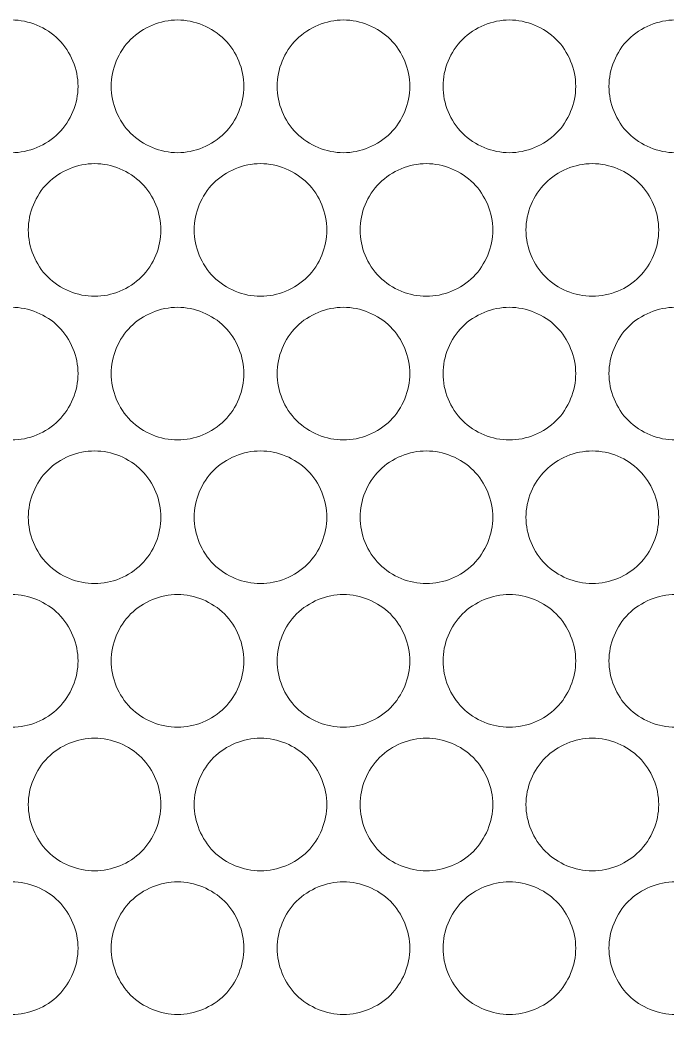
# Model space of a CAD drawing. Header units: millimetres. Extents: x 1177 to 4147, y 93 to 2194.
# Drawn here: x 1786.59 to 1815.87, y 1791.03 to 1836.25 of the extents above; entities that cross this region are included whole.
import ezdxf

# ---------------------------------------------------------------- set-up
doc = ezdxf.new("R2010")
doc.units = ezdxf.units.MM
doc.header["$LTSCALE"] = 0.1
doc.layers.get('0').update_dxf_attribs({"lineweight": 13})
doc.layers.add('标注', color=251, linetype='Continuous', lineweight=9)

msp = doc.modelspace()

# ---------------------------------------------------------------- linework, layer by layer
for radius, start, end in [(196.75, 204.56225, 43.01001), (177.334, 204.90538, 48.55999), (177.047, 204.9052, 48.6494), (168.077, 204.78787, 51.55568), (165.455, 204.70676, 52.44821), (156.5, 204.24844, 55.64881), (156.25, 204.23139, 55.74165), (155.11, 204.1505, 56.16753), (155, 204.14243, 56.20879)]:
    msp.add_arc((1812.49, 1686.895), radius, start, end)
at = {"layer": '标注'}
for points, knots in [([(1789.214, 1833.246), (1789.214, 1834.011), (1788.573, 1835.606), (1786.977, 1836.246), (1786.211, 1836.246)], [0, 0, 0, 0, 0.499864, 1, 1, 1, 1]), ([(1793.718, 1836.246), (1792.952, 1836.246), (1791.356, 1835.606), (1790.715, 1834.011), (1790.715, 1833.246)], [0, 0, 0, 0, 0.500174, 1, 1, 1, 1]), ([(1796.721, 1833.246), (1796.721, 1834.011), (1796.08, 1835.606), (1794.484, 1836.246), (1793.718, 1836.246)], [0, 0, 0, 0, 0.499819, 1, 1, 1, 1]), ([(1801.226, 1836.246), (1800.46, 1836.246), (1798.864, 1835.607), (1798.223, 1834.011), (1798.223, 1833.246)], [0, 0, 0, 0, 0.500206, 1, 1, 1, 1]), ([(1804.23, 1833.246), (1804.23, 1834.011), (1803.588, 1835.607), (1801.992, 1836.246), (1801.226, 1836.246)], [0, 0, 0, 0, 0.499789, 1, 1, 1, 1]), ([(1808.735, 1836.246), (1807.969, 1836.246), (1806.373, 1835.607), (1805.732, 1834.011), (1805.732, 1833.246)], [0, 0, 0, 0, 0.500224, 1, 1, 1, 1]), ([(1811.739, 1833.246), (1811.739, 1834.011), (1811.097, 1835.607), (1809.502, 1836.246), (1808.735, 1836.246)], [0, 0, 0, 0, 0.499775, 1, 1, 1, 1]), ([(1816.245, 1836.246), (1815.479, 1836.246), (1813.883, 1835.607), (1813.241, 1834.011), (1813.241, 1833.246)], [0, 0, 0, 0, 0.500225, 1, 1, 1, 1]), ([(1786.211, 1830.246), (1786.977, 1830.246), (1788.573, 1830.885), (1789.214, 1832.48), (1789.214, 1833.246)], [0, 0, 0, 0, 0.500136, 1, 1, 1, 1]), ([(1790.715, 1833.246), (1790.715, 1832.48), (1791.356, 1830.885), (1792.952, 1830.246), (1793.718, 1830.246)], [0, 0, 0, 0, 0.499826, 1, 1, 1, 1]), ([(1793.718, 1830.246), (1794.484, 1830.246), (1796.08, 1830.885), (1796.721, 1832.48), (1796.721, 1833.246)], [0, 0, 0, 0, 0.500181, 1, 1, 1, 1]), ([(1798.223, 1833.246), (1798.223, 1832.48), (1798.864, 1830.885), (1800.46, 1830.246), (1801.226, 1830.246)], [0, 0, 0, 0, 0.499794, 1, 1, 1, 1]), ([(1801.226, 1830.246), (1801.992, 1830.246), (1803.588, 1830.885), (1804.23, 1832.48), (1804.23, 1833.246)], [0, 0, 0, 0, 0.500211, 1, 1, 1, 1]), ([(1805.732, 1833.246), (1805.732, 1832.48), (1806.373, 1830.885), (1807.969, 1830.246), (1808.735, 1830.246)], [0, 0, 0, 0, 0.499776, 1, 1, 1, 1]), ([(1808.735, 1830.246), (1809.502, 1830.246), (1811.097, 1830.885), (1811.739, 1832.48), (1811.739, 1833.246)], [0, 0, 0, 0, 0.500225, 1, 1, 1, 1]), ([(1813.241, 1833.246), (1813.241, 1832.48), (1813.883, 1830.885), (1815.479, 1830.246), (1816.245, 1830.246)], [0, 0, 0, 0, 0.499775, 1, 1, 1, 1]), ([(1789.964, 1829.751), (1789.198, 1829.751), (1787.603, 1829.111), (1786.962, 1827.516), (1786.962, 1826.751)], [0, 0, 0, 0, 0.500151, 1, 1, 1, 1]), ([(1789.964, 1829.751), (1789.198, 1829.751), (1787.603, 1829.111), (1786.962, 1827.516), (1786.962, 1826.751)], [0, 0, 0, 0, 0.500151, 1, 1, 1, 1]), ([(1792.967, 1826.751), (1792.967, 1827.516), (1792.326, 1829.111), (1790.73, 1829.751), (1789.964, 1829.751)], [0, 0, 0, 0, 0.499839, 1, 1, 1, 1]), ([(1792.967, 1826.751), (1792.967, 1827.516), (1792.326, 1829.111), (1790.73, 1829.751), (1789.964, 1829.751)], [0, 0, 0, 0, 0.499839, 1, 1, 1, 1]), ([(1797.472, 1829.751), (1796.706, 1829.751), (1795.11, 1829.111), (1794.469, 1827.516), (1794.469, 1826.751)], [0, 0, 0, 0, 0.500192, 1, 1, 1, 1]), ([(1797.472, 1829.751), (1796.706, 1829.751), (1795.11, 1829.111), (1794.469, 1827.516), (1794.469, 1826.751)], [0, 0, 0, 0, 0.500192, 1, 1, 1, 1]), ([(1800.475, 1826.751), (1800.475, 1827.516), (1799.834, 1829.111), (1798.238, 1829.751), (1797.472, 1829.751)], [0, 0, 0, 0, 0.499802, 1, 1, 1, 1]), ([(1800.475, 1826.751), (1800.475, 1827.516), (1799.834, 1829.111), (1798.238, 1829.751), (1797.472, 1829.751)], [0, 0, 0, 0, 0.499802, 1, 1, 1, 1]), ([(1804.981, 1829.751), (1804.215, 1829.751), (1802.619, 1829.111), (1801.977, 1827.516), (1801.977, 1826.751)], [0, 0, 0, 0, 0.500217, 1, 1, 1, 1]), ([(1804.981, 1829.751), (1804.215, 1829.751), (1802.619, 1829.111), (1801.977, 1827.516), (1801.977, 1826.751)], [0, 0, 0, 0, 0.500217, 1, 1, 1, 1]), ([(1807.984, 1826.751), (1807.984, 1827.516), (1807.343, 1829.111), (1805.747, 1829.751), (1804.981, 1829.751)], [0, 0, 0, 0, 0.49978, 1, 1, 1, 1]), ([(1807.984, 1826.751), (1807.984, 1827.516), (1807.343, 1829.111), (1805.747, 1829.751), (1804.981, 1829.751)], [0, 0, 0, 0, 0.49978, 1, 1, 1, 1]), ([(1815.494, 1826.751), (1815.494, 1827.141), (1815.331, 1827.928), (1814.465, 1829.248), (1812.49, 1830.083), (1810.515, 1829.248), (1809.65, 1827.928), (1809.486, 1827.141), (1809.486, 1826.751)], [0, 0, 0, 0, 0.126186, 0.252251, 0.5, 0.747749, 0.873814, 1, 1, 1, 1]), ([(1815.494, 1826.751), (1815.494, 1827.141), (1815.331, 1827.928), (1814.465, 1829.248), (1812.49, 1830.083), (1810.515, 1829.248), (1809.65, 1827.928), (1809.486, 1827.141), (1809.486, 1826.751)], [0, 0, 0, 0, 0.126186, 0.252251, 0.5, 0.747749, 0.873814, 1, 1, 1, 1]), ([(1786.962, 1826.751), (1786.962, 1825.985), (1787.603, 1824.39), (1789.198, 1823.751), (1789.964, 1823.751)], [0, 0, 0, 0, 0.499849, 1, 1, 1, 1]), ([(1786.962, 1826.751), (1786.962, 1825.985), (1787.603, 1824.39), (1789.198, 1823.751), (1789.964, 1823.751)], [0, 0, 0, 0, 0.499849, 1, 1, 1, 1]), ([(1789.964, 1823.751), (1790.73, 1823.751), (1792.326, 1824.39), (1792.967, 1825.985), (1792.967, 1826.751)], [0, 0, 0, 0, 0.500161, 1, 1, 1, 1]), ([(1789.964, 1823.751), (1790.73, 1823.751), (1792.326, 1824.39), (1792.967, 1825.985), (1792.967, 1826.751)], [0, 0, 0, 0, 0.500161, 1, 1, 1, 1]), ([(1794.469, 1826.751), (1794.469, 1825.985), (1795.11, 1824.39), (1796.706, 1823.751), (1797.472, 1823.751)], [0, 0, 0, 0, 0.499808, 1, 1, 1, 1]), ([(1794.469, 1826.751), (1794.469, 1825.985), (1795.11, 1824.39), (1796.706, 1823.751), (1797.472, 1823.751)], [0, 0, 0, 0, 0.499808, 1, 1, 1, 1]), ([(1797.472, 1823.751), (1798.238, 1823.751), (1799.834, 1824.39), (1800.475, 1825.985), (1800.475, 1826.751)], [0, 0, 0, 0, 0.500198, 1, 1, 1, 1]), ([(1797.472, 1823.751), (1798.238, 1823.751), (1799.834, 1824.39), (1800.475, 1825.985), (1800.475, 1826.751)], [0, 0, 0, 0, 0.500198, 1, 1, 1, 1]), ([(1801.977, 1826.751), (1801.977, 1825.985), (1802.619, 1824.39), (1804.215, 1823.751), (1804.981, 1823.751)], [0, 0, 0, 0, 0.499783, 1, 1, 1, 1]), ([(1801.977, 1826.751), (1801.977, 1825.985), (1802.619, 1824.39), (1804.215, 1823.751), (1804.981, 1823.751)], [0, 0, 0, 0, 0.499783, 1, 1, 1, 1]), ([(1804.981, 1823.751), (1805.747, 1823.751), (1807.343, 1824.39), (1807.984, 1825.985), (1807.984, 1826.751)], [0, 0, 0, 0, 0.50022, 1, 1, 1, 1]), ([(1804.981, 1823.751), (1805.747, 1823.751), (1807.343, 1824.39), (1807.984, 1825.985), (1807.984, 1826.751)], [0, 0, 0, 0, 0.50022, 1, 1, 1, 1]), ([(1809.486, 1826.751), (1809.486, 1826.36), (1809.65, 1825.573), (1810.515, 1824.253), (1812.49, 1823.418), (1814.465, 1824.253), (1815.331, 1825.573), (1815.494, 1826.36), (1815.494, 1826.751)], [0, 0, 0, 0, 0.126186, 0.252251, 0.5, 0.747749, 0.873814, 1, 1, 1, 1]), ([(1809.486, 1826.751), (1809.486, 1826.36), (1809.65, 1825.573), (1810.515, 1824.253), (1812.49, 1823.418), (1814.465, 1824.253), (1815.331, 1825.573), (1815.494, 1826.36), (1815.494, 1826.751)], [0, 0, 0, 0, 0.126186, 0.252251, 0.5, 0.747749, 0.873814, 1, 1, 1, 1]), ([(1789.214, 1820.255), (1789.214, 1821.021), (1788.573, 1822.616), (1786.977, 1823.255), (1786.211, 1823.255)], [0, 0, 0, 0, 0.499864, 1, 1, 1, 1]), ([(1793.718, 1823.255), (1792.952, 1823.255), (1791.356, 1822.616), (1790.715, 1821.021), (1790.715, 1820.255)], [0, 0, 0, 0, 0.500174, 1, 1, 1, 1]), ([(1796.721, 1820.255), (1796.721, 1821.021), (1796.08, 1822.616), (1794.484, 1823.255), (1793.718, 1823.255)], [0, 0, 0, 0, 0.499819, 1, 1, 1, 1]), ([(1801.226, 1823.255), (1800.46, 1823.255), (1798.864, 1822.616), (1798.223, 1821.021), (1798.223, 1820.255)], [0, 0, 0, 0, 0.500206, 1, 1, 1, 1]), ([(1804.23, 1820.255), (1804.23, 1821.021), (1803.588, 1822.616), (1801.992, 1823.255), (1801.226, 1823.255)], [0, 0, 0, 0, 0.499789, 1, 1, 1, 1]), ([(1808.735, 1823.255), (1807.969, 1823.255), (1806.373, 1822.616), (1805.732, 1821.021), (1805.732, 1820.255)], [0, 0, 0, 0, 0.500224, 1, 1, 1, 1]), ([(1811.739, 1820.255), (1811.739, 1821.021), (1811.097, 1822.616), (1809.502, 1823.255), (1808.735, 1823.255)], [0, 0, 0, 0, 0.499775, 1, 1, 1, 1]), ([(1816.245, 1823.255), (1815.479, 1823.255), (1813.883, 1822.616), (1813.241, 1821.021), (1813.241, 1820.255)], [0, 0, 0, 0, 0.500225, 1, 1, 1, 1]), ([(1786.211, 1817.255), (1786.977, 1817.255), (1788.573, 1817.895), (1789.214, 1819.49), (1789.214, 1820.255)], [0, 0, 0, 0, 0.500136, 1, 1, 1, 1]), ([(1790.715, 1820.255), (1790.715, 1819.49), (1791.356, 1817.895), (1792.952, 1817.255), (1793.718, 1817.255)], [0, 0, 0, 0, 0.499826, 1, 1, 1, 1]), ([(1793.718, 1817.255), (1794.484, 1817.255), (1796.08, 1817.895), (1796.721, 1819.49), (1796.721, 1820.255)], [0, 0, 0, 0, 0.500181, 1, 1, 1, 1]), ([(1798.223, 1820.255), (1798.223, 1819.49), (1798.864, 1817.895), (1800.46, 1817.255), (1801.226, 1817.255)], [0, 0, 0, 0, 0.499794, 1, 1, 1, 1]), ([(1801.226, 1817.255), (1801.992, 1817.255), (1803.588, 1817.894), (1804.23, 1819.49), (1804.23, 1820.255)], [0, 0, 0, 0, 0.500211, 1, 1, 1, 1]), ([(1805.732, 1820.255), (1805.732, 1819.49), (1806.373, 1817.894), (1807.969, 1817.255), (1808.735, 1817.255)], [0, 0, 0, 0, 0.499776, 1, 1, 1, 1]), ([(1808.735, 1817.255), (1809.502, 1817.255), (1811.097, 1817.894), (1811.739, 1819.49), (1811.739, 1820.255)], [0, 0, 0, 0, 0.500225, 1, 1, 1, 1]), ([(1813.241, 1820.255), (1813.241, 1819.49), (1813.883, 1817.894), (1815.479, 1817.255), (1816.245, 1817.255)], [0, 0, 0, 0, 0.499775, 1, 1, 1, 1]), ([(1789.964, 1816.76), (1789.198, 1816.76), (1787.603, 1816.121), (1786.962, 1814.526), (1786.962, 1813.76)], [0, 0, 0, 0, 0.500151, 1, 1, 1, 1]), ([(1789.964, 1816.76), (1789.198, 1816.76), (1787.603, 1816.121), (1786.962, 1814.526), (1786.962, 1813.76)], [0, 0, 0, 0, 0.500151, 1, 1, 1, 1]), ([(1792.967, 1813.76), (1792.967, 1814.526), (1792.326, 1816.121), (1790.73, 1816.76), (1789.964, 1816.76)], [0, 0, 0, 0, 0.499839, 1, 1, 1, 1]), ([(1792.967, 1813.76), (1792.967, 1814.526), (1792.326, 1816.121), (1790.73, 1816.76), (1789.964, 1816.76)], [0, 0, 0, 0, 0.499839, 1, 1, 1, 1]), ([(1797.472, 1816.76), (1796.706, 1816.76), (1795.11, 1816.121), (1794.469, 1814.526), (1794.469, 1813.76)], [0, 0, 0, 0, 0.500192, 1, 1, 1, 1]), ([(1797.472, 1816.76), (1796.706, 1816.76), (1795.11, 1816.121), (1794.469, 1814.526), (1794.469, 1813.76)], [0, 0, 0, 0, 0.500192, 1, 1, 1, 1]), ([(1800.475, 1813.76), (1800.475, 1814.526), (1799.834, 1816.121), (1798.238, 1816.76), (1797.472, 1816.76)], [0, 0, 0, 0, 0.499802, 1, 1, 1, 1]), ([(1800.475, 1813.76), (1800.475, 1814.526), (1799.834, 1816.121), (1798.238, 1816.76), (1797.472, 1816.76)], [0, 0, 0, 0, 0.499802, 1, 1, 1, 1]), ([(1804.981, 1816.76), (1804.215, 1816.76), (1802.619, 1816.121), (1801.977, 1814.526), (1801.977, 1813.76)], [0, 0, 0, 0, 0.500217, 1, 1, 1, 1]), ([(1804.981, 1816.76), (1804.215, 1816.76), (1802.619, 1816.121), (1801.977, 1814.526), (1801.977, 1813.76)], [0, 0, 0, 0, 0.500217, 1, 1, 1, 1]), ([(1807.984, 1813.76), (1807.984, 1814.526), (1807.343, 1816.121), (1805.747, 1816.76), (1804.981, 1816.76)], [0, 0, 0, 0, 0.49978, 1, 1, 1, 1]), ([(1807.984, 1813.76), (1807.984, 1814.526), (1807.343, 1816.121), (1805.747, 1816.76), (1804.981, 1816.76)], [0, 0, 0, 0, 0.49978, 1, 1, 1, 1]), ([(1815.494, 1813.76), (1815.494, 1814.15), (1815.331, 1814.938), (1814.465, 1816.258), (1812.49, 1817.093), (1810.515, 1816.258), (1809.65, 1814.938), (1809.486, 1814.15), (1809.486, 1813.76)], [0, 0, 0, 0, 0.126186, 0.252251, 0.5, 0.747749, 0.873814, 1, 1, 1, 1]), ([(1815.494, 1813.76), (1815.494, 1814.15), (1815.331, 1814.938), (1814.465, 1816.258), (1812.49, 1817.093), (1810.515, 1816.258), (1809.65, 1814.938), (1809.486, 1814.15), (1809.486, 1813.76)], [0, 0, 0, 0, 0.126186, 0.252251, 0.5, 0.747749, 0.873814, 1, 1, 1, 1]), ([(1786.962, 1813.76), (1786.962, 1812.995), (1787.603, 1811.4), (1789.198, 1810.76), (1789.964, 1810.76)], [0, 0, 0, 0, 0.499849, 1, 1, 1, 1]), ([(1786.962, 1813.76), (1786.962, 1812.995), (1787.603, 1811.4), (1789.198, 1810.76), (1789.964, 1810.76)], [0, 0, 0, 0, 0.499849, 1, 1, 1, 1]), ([(1789.964, 1810.76), (1790.73, 1810.76), (1792.326, 1811.4), (1792.967, 1812.995), (1792.967, 1813.76)], [0, 0, 0, 0, 0.500161, 1, 1, 1, 1]), ([(1789.964, 1810.76), (1790.73, 1810.76), (1792.326, 1811.4), (1792.967, 1812.995), (1792.967, 1813.76)], [0, 0, 0, 0, 0.500161, 1, 1, 1, 1]), ([(1794.469, 1813.76), (1794.469, 1812.995), (1795.11, 1811.399), (1796.706, 1810.76), (1797.472, 1810.76)], [0, 0, 0, 0, 0.499808, 1, 1, 1, 1]), ([(1794.469, 1813.76), (1794.469, 1812.995), (1795.11, 1811.399), (1796.706, 1810.76), (1797.472, 1810.76)], [0, 0, 0, 0, 0.499808, 1, 1, 1, 1]), ([(1797.472, 1810.76), (1798.238, 1810.76), (1799.834, 1811.399), (1800.475, 1812.995), (1800.475, 1813.76)], [0, 0, 0, 0, 0.500198, 1, 1, 1, 1]), ([(1797.472, 1810.76), (1798.238, 1810.76), (1799.834, 1811.399), (1800.475, 1812.995), (1800.475, 1813.76)], [0, 0, 0, 0, 0.500198, 1, 1, 1, 1]), ([(1801.977, 1813.76), (1801.977, 1812.995), (1802.619, 1811.399), (1804.215, 1810.76), (1804.981, 1810.76)], [0, 0, 0, 0, 0.499783, 1, 1, 1, 1]), ([(1801.977, 1813.76), (1801.977, 1812.995), (1802.619, 1811.399), (1804.215, 1810.76), (1804.981, 1810.76)], [0, 0, 0, 0, 0.499783, 1, 1, 1, 1]), ([(1804.981, 1810.76), (1805.747, 1810.76), (1807.343, 1811.399), (1807.984, 1812.995), (1807.984, 1813.76)], [0, 0, 0, 0, 0.50022, 1, 1, 1, 1]), ([(1804.981, 1810.76), (1805.747, 1810.76), (1807.343, 1811.399), (1807.984, 1812.995), (1807.984, 1813.76)], [0, 0, 0, 0, 0.50022, 1, 1, 1, 1]), ([(1809.486, 1813.76), (1809.486, 1813.37), (1809.65, 1812.583), (1810.515, 1811.262), (1812.49, 1810.427), (1814.465, 1811.262), (1815.331, 1812.583), (1815.494, 1813.37), (1815.494, 1813.76)], [0, 0, 0, 0, 0.126186, 0.252251, 0.5, 0.747749, 0.873814, 1, 1, 1, 1]), ([(1809.486, 1813.76), (1809.486, 1813.37), (1809.65, 1812.583), (1810.515, 1811.262), (1812.49, 1810.427), (1814.465, 1811.262), (1815.331, 1812.583), (1815.494, 1813.37), (1815.494, 1813.76)], [0, 0, 0, 0, 0.126186, 0.252251, 0.5, 0.747749, 0.873814, 1, 1, 1, 1]), ([(1789.214, 1807.265), (1789.214, 1808.03), (1788.573, 1809.625), (1786.977, 1810.265), (1786.211, 1810.265)], [0, 0, 0, 0, 0.499864, 1, 1, 1, 1]), ([(1793.718, 1810.265), (1792.952, 1810.265), (1791.356, 1809.626), (1790.715, 1808.03), (1790.715, 1807.265)], [0, 0, 0, 0, 0.500174, 1, 1, 1, 1]), ([(1796.721, 1807.265), (1796.721, 1808.03), (1796.08, 1809.626), (1794.484, 1810.265), (1793.718, 1810.265)], [0, 0, 0, 0, 0.499819, 1, 1, 1, 1]), ([(1801.226, 1810.265), (1800.46, 1810.265), (1798.864, 1809.626), (1798.223, 1808.03), (1798.223, 1807.265)], [0, 0, 0, 0, 0.500206, 1, 1, 1, 1]), ([(1804.23, 1807.265), (1804.23, 1808.03), (1803.588, 1809.626), (1801.992, 1810.265), (1801.226, 1810.265)], [0, 0, 0, 0, 0.499789, 1, 1, 1, 1]), ([(1808.735, 1810.265), (1807.969, 1810.265), (1806.373, 1809.626), (1805.732, 1808.03), (1805.732, 1807.265)], [0, 0, 0, 0, 0.500224, 1, 1, 1, 1]), ([(1811.739, 1807.265), (1811.739, 1808.03), (1811.097, 1809.626), (1809.502, 1810.265), (1808.735, 1810.265)], [0, 0, 0, 0, 0.499775, 1, 1, 1, 1]), ([(1816.245, 1810.265), (1815.479, 1810.265), (1813.883, 1809.626), (1813.241, 1808.03), (1813.241, 1807.265)], [0, 0, 0, 0, 0.500225, 1, 1, 1, 1]), ([(1786.211, 1804.265), (1786.977, 1804.265), (1788.573, 1804.904), (1789.214, 1806.499), (1789.214, 1807.265)], [0, 0, 0, 0, 0.500136, 1, 1, 1, 1]), ([(1790.715, 1807.265), (1790.715, 1806.499), (1791.356, 1804.904), (1792.952, 1804.265), (1793.718, 1804.265)], [0, 0, 0, 0, 0.499826, 1, 1, 1, 1]), ([(1793.718, 1804.265), (1794.484, 1804.265), (1796.08, 1804.904), (1796.721, 1806.499), (1796.721, 1807.265)], [0, 0, 0, 0, 0.500181, 1, 1, 1, 1]), ([(1798.223, 1807.265), (1798.223, 1806.499), (1798.864, 1804.904), (1800.46, 1804.265), (1801.226, 1804.265)], [0, 0, 0, 0, 0.499794, 1, 1, 1, 1]), ([(1801.226, 1804.265), (1801.992, 1804.265), (1803.588, 1804.904), (1804.23, 1806.499), (1804.23, 1807.265)], [0, 0, 0, 0, 0.500211, 1, 1, 1, 1]), ([(1805.732, 1807.265), (1805.732, 1806.499), (1806.373, 1804.904), (1807.969, 1804.265), (1808.735, 1804.265)], [0, 0, 0, 0, 0.499776, 1, 1, 1, 1]), ([(1808.735, 1804.265), (1809.502, 1804.265), (1811.097, 1804.904), (1811.739, 1806.499), (1811.739, 1807.265)], [0, 0, 0, 0, 0.500225, 1, 1, 1, 1]), ([(1813.241, 1807.265), (1813.241, 1806.499), (1813.883, 1804.904), (1815.479, 1804.265), (1816.245, 1804.265)], [0, 0, 0, 0, 0.499775, 1, 1, 1, 1]), ([(1789.964, 1803.77), (1789.198, 1803.77), (1787.603, 1803.13), (1786.962, 1801.535), (1786.962, 1800.77)], [0, 0, 0, 0, 0.500151, 1, 1, 1, 1]), ([(1789.964, 1803.77), (1789.198, 1803.77), (1787.603, 1803.13), (1786.962, 1801.535), (1786.962, 1800.77)], [0, 0, 0, 0, 0.500151, 1, 1, 1, 1]), ([(1792.967, 1800.77), (1792.967, 1801.535), (1792.326, 1803.13), (1790.73, 1803.77), (1789.964, 1803.77)], [0, 0, 0, 0, 0.499839, 1, 1, 1, 1]), ([(1792.967, 1800.77), (1792.967, 1801.535), (1792.326, 1803.13), (1790.73, 1803.77), (1789.964, 1803.77)], [0, 0, 0, 0, 0.499839, 1, 1, 1, 1]), ([(1797.472, 1803.77), (1796.706, 1803.77), (1795.11, 1803.131), (1794.469, 1801.535), (1794.469, 1800.77)], [0, 0, 0, 0, 0.500192, 1, 1, 1, 1]), ([(1797.472, 1803.77), (1796.706, 1803.77), (1795.11, 1803.131), (1794.469, 1801.535), (1794.469, 1800.77)], [0, 0, 0, 0, 0.500192, 1, 1, 1, 1]), ([(1800.475, 1800.77), (1800.475, 1801.535), (1799.834, 1803.131), (1798.238, 1803.77), (1797.472, 1803.77)], [0, 0, 0, 0, 0.499802, 1, 1, 1, 1]), ([(1800.475, 1800.77), (1800.475, 1801.535), (1799.834, 1803.131), (1798.238, 1803.77), (1797.472, 1803.77)], [0, 0, 0, 0, 0.499802, 1, 1, 1, 1]), ([(1804.981, 1803.77), (1804.215, 1803.77), (1802.619, 1803.131), (1801.977, 1801.535), (1801.977, 1800.77)], [0, 0, 0, 0, 0.500217, 1, 1, 1, 1]), ([(1804.981, 1803.77), (1804.215, 1803.77), (1802.619, 1803.131), (1801.977, 1801.535), (1801.977, 1800.77)], [0, 0, 0, 0, 0.500217, 1, 1, 1, 1]), ([(1807.984, 1800.77), (1807.984, 1801.535), (1807.343, 1803.131), (1805.747, 1803.77), (1804.981, 1803.77)], [0, 0, 0, 0, 0.49978, 1, 1, 1, 1]), ([(1807.984, 1800.77), (1807.984, 1801.535), (1807.343, 1803.131), (1805.747, 1803.77), (1804.981, 1803.77)], [0, 0, 0, 0, 0.49978, 1, 1, 1, 1]), ([(1815.494, 1800.77), (1815.494, 1801.16), (1815.331, 1801.947), (1814.465, 1803.268), (1812.49, 1804.103), (1810.515, 1803.268), (1809.65, 1801.947), (1809.486, 1801.16), (1809.486, 1800.77)], [0, 0, 0, 0, 0.126186, 0.252251, 0.5, 0.747749, 0.873814, 1, 1, 1, 1]), ([(1815.494, 1800.77), (1815.494, 1801.16), (1815.331, 1801.947), (1814.465, 1803.268), (1812.49, 1804.103), (1810.515, 1803.268), (1809.65, 1801.947), (1809.486, 1801.16), (1809.486, 1800.77)], [0, 0, 0, 0, 0.126186, 0.252251, 0.5, 0.747749, 0.873814, 1, 1, 1, 1]), ([(1786.962, 1800.77), (1786.962, 1800.004), (1787.603, 1798.409), (1789.198, 1797.77), (1789.964, 1797.77)], [0, 0, 0, 0, 0.499849, 1, 1, 1, 1]), ([(1786.962, 1800.77), (1786.962, 1800.004), (1787.603, 1798.409), (1789.198, 1797.77), (1789.964, 1797.77)], [0, 0, 0, 0, 0.499849, 1, 1, 1, 1]), ([(1789.964, 1797.77), (1790.73, 1797.77), (1792.326, 1798.409), (1792.967, 1800.004), (1792.967, 1800.77)], [0, 0, 0, 0, 0.500161, 1, 1, 1, 1]), ([(1789.964, 1797.77), (1790.73, 1797.77), (1792.326, 1798.409), (1792.967, 1800.004), (1792.967, 1800.77)], [0, 0, 0, 0, 0.500161, 1, 1, 1, 1]), ([(1794.469, 1800.77), (1794.469, 1800.004), (1795.11, 1798.409), (1796.706, 1797.77), (1797.472, 1797.77)], [0, 0, 0, 0, 0.499808, 1, 1, 1, 1]), ([(1794.469, 1800.77), (1794.469, 1800.004), (1795.11, 1798.409), (1796.706, 1797.77), (1797.472, 1797.77)], [0, 0, 0, 0, 0.499808, 1, 1, 1, 1]), ([(1797.472, 1797.77), (1798.238, 1797.77), (1799.834, 1798.409), (1800.475, 1800.004), (1800.475, 1800.77)], [0, 0, 0, 0, 0.500198, 1, 1, 1, 1]), ([(1797.472, 1797.77), (1798.238, 1797.77), (1799.834, 1798.409), (1800.475, 1800.004), (1800.475, 1800.77)], [0, 0, 0, 0, 0.500198, 1, 1, 1, 1]), ([(1801.977, 1800.77), (1801.977, 1800.004), (1802.619, 1798.409), (1804.215, 1797.77), (1804.981, 1797.77)], [0, 0, 0, 0, 0.499783, 1, 1, 1, 1]), ([(1801.977, 1800.77), (1801.977, 1800.004), (1802.619, 1798.409), (1804.215, 1797.77), (1804.981, 1797.77)], [0, 0, 0, 0, 0.499783, 1, 1, 1, 1]), ([(1804.981, 1797.77), (1805.747, 1797.77), (1807.343, 1798.409), (1807.984, 1800.004), (1807.984, 1800.77)], [0, 0, 0, 0, 0.50022, 1, 1, 1, 1]), ([(1804.981, 1797.77), (1805.747, 1797.77), (1807.343, 1798.409), (1807.984, 1800.004), (1807.984, 1800.77)], [0, 0, 0, 0, 0.50022, 1, 1, 1, 1]), ([(1809.486, 1800.77), (1809.486, 1800.38), (1809.65, 1799.592), (1810.515, 1798.272), (1812.49, 1797.437), (1814.465, 1798.272), (1815.331, 1799.592), (1815.494, 1800.38), (1815.494, 1800.77)], [0, 0, 0, 0, 0.126186, 0.252251, 0.5, 0.747749, 0.873814, 1, 1, 1, 1]), ([(1809.486, 1800.77), (1809.486, 1800.38), (1809.65, 1799.592), (1810.515, 1798.272), (1812.49, 1797.437), (1814.465, 1798.272), (1815.331, 1799.592), (1815.494, 1800.38), (1815.494, 1800.77)], [0, 0, 0, 0, 0.126186, 0.252251, 0.5, 0.747749, 0.873814, 1, 1, 1, 1]), ([(1789.214, 1794.275), (1789.214, 1795.04), (1788.573, 1796.635), (1786.977, 1797.275), (1786.211, 1797.275)], [0, 0, 0, 0, 0.499864, 1, 1, 1, 1]), ([(1793.718, 1797.275), (1792.952, 1797.275), (1791.356, 1796.635), (1790.715, 1795.04), (1790.715, 1794.275)], [0, 0, 0, 0, 0.500174, 1, 1, 1, 1]), ([(1796.721, 1794.275), (1796.721, 1795.04), (1796.08, 1796.635), (1794.484, 1797.275), (1793.718, 1797.275)], [0, 0, 0, 0, 0.499819, 1, 1, 1, 1]), ([(1801.226, 1797.275), (1800.46, 1797.275), (1798.864, 1796.635), (1798.223, 1795.04), (1798.223, 1794.275)], [0, 0, 0, 0, 0.500206, 1, 1, 1, 1]), ([(1804.23, 1794.275), (1804.23, 1795.04), (1803.588, 1796.635), (1801.992, 1797.275), (1801.226, 1797.275)], [0, 0, 0, 0, 0.499789, 1, 1, 1, 1]), ([(1808.735, 1797.275), (1807.969, 1797.275), (1806.373, 1796.635), (1805.732, 1795.04), (1805.732, 1794.275)], [0, 0, 0, 0, 0.500224, 1, 1, 1, 1]), ([(1811.739, 1794.275), (1811.739, 1795.04), (1811.097, 1796.635), (1809.502, 1797.275), (1808.735, 1797.275)], [0, 0, 0, 0, 0.499775, 1, 1, 1, 1]), ([(1816.245, 1797.275), (1815.479, 1797.275), (1813.883, 1796.635), (1813.241, 1795.04), (1813.241, 1794.275)], [0, 0, 0, 0, 0.500225, 1, 1, 1, 1]), ([(1786.211, 1791.275), (1786.977, 1791.275), (1788.573, 1791.914), (1789.214, 1793.509), (1789.214, 1794.275)], [0, 0, 0, 0, 0.500136, 1, 1, 1, 1]), ([(1790.715, 1794.275), (1790.715, 1793.509), (1791.356, 1791.914), (1792.952, 1791.275), (1793.718, 1791.275)], [0, 0, 0, 0, 0.499826, 1, 1, 1, 1]), ([(1793.718, 1791.275), (1794.484, 1791.275), (1796.08, 1791.914), (1796.721, 1793.509), (1796.721, 1794.275)], [0, 0, 0, 0, 0.500181, 1, 1, 1, 1]), ([(1798.223, 1794.275), (1798.223, 1793.509), (1798.864, 1791.914), (1800.46, 1791.275), (1801.226, 1791.275)], [0, 0, 0, 0, 0.499794, 1, 1, 1, 1]), ([(1801.226, 1791.275), (1801.992, 1791.275), (1803.588, 1791.914), (1804.23, 1793.509), (1804.23, 1794.275)], [0, 0, 0, 0, 0.500211, 1, 1, 1, 1]), ([(1805.732, 1794.275), (1805.732, 1793.509), (1806.373, 1791.914), (1807.969, 1791.275), (1808.735, 1791.275)], [0, 0, 0, 0, 0.499776, 1, 1, 1, 1]), ([(1808.735, 1791.275), (1809.502, 1791.275), (1811.097, 1791.914), (1811.739, 1793.509), (1811.739, 1794.275)], [0, 0, 0, 0, 0.500225, 1, 1, 1, 1]), ([(1813.241, 1794.275), (1813.241, 1793.509), (1813.883, 1791.914), (1815.479, 1791.275), (1816.245, 1791.275)], [0, 0, 0, 0, 0.499775, 1, 1, 1, 1])]:
    msp.add_open_spline(points, degree=3, knots=knots, dxfattribs=at)
msp.add_spline([(2027.49, 1819.182), (1864.296, 1806.369), (1766.772, 1737.15), (1658.757, 1615.796), (1597.49, 1595.163)], degree=3, dxfattribs=at)

doc.saveas('drawing.dxf')
